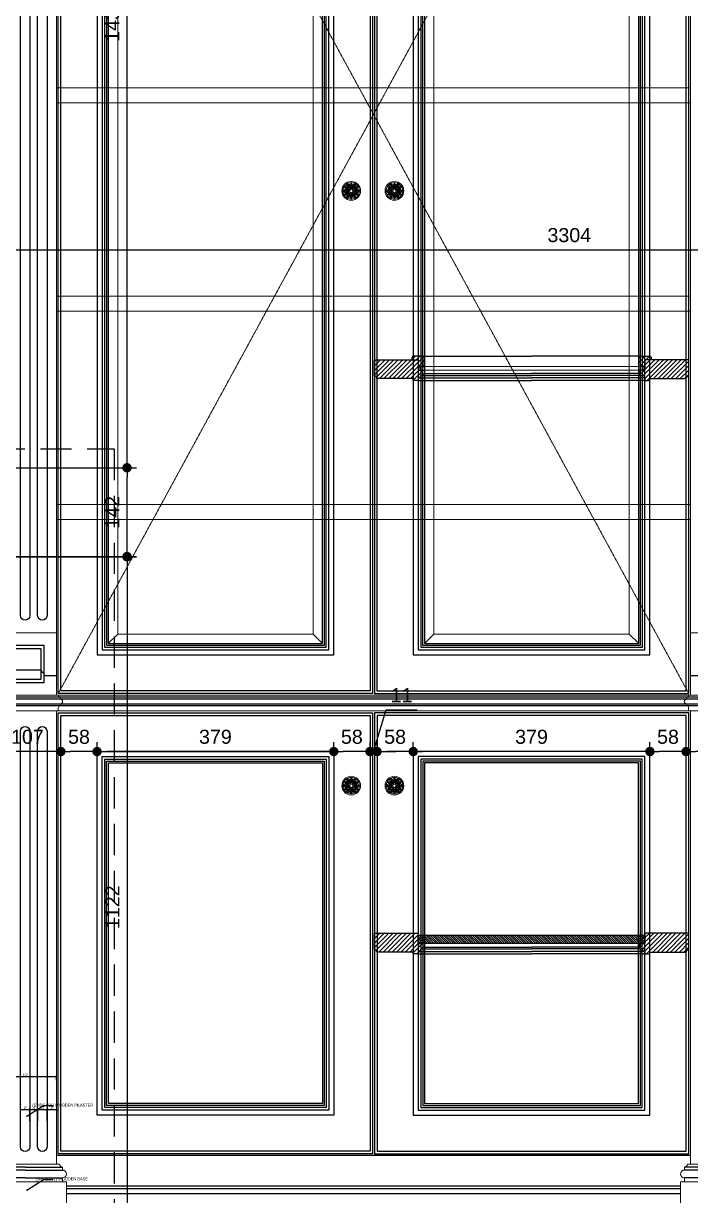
# Model space of a CAD drawing. Header units: inches. Extents: x 274057 to 444617, y 490067 to 635630.
# Drawn here: x 333926 to 334993, y 492194 to 494070 of the extents above; entities that cross this region are included whole.
import ezdxf

# ---------------------------------------------------------------- set-up
doc = ezdxf.new("R2010")
doc.units = ezdxf.units.IN
doc.header["$MEASUREMENT"] = 0
doc.linetypes.add('HIDDEN', pattern=[0.375, 0.25, -0.125])
for name, color, linetype, lineweight in [('Bronze', 40, 'Continuous', 0), ('Glass', 4, 'Continuous', 0), ('WOOD-HID', 8, 'HIDDEN', 18)]:
    doc.layers.add(name, color=color, linetype=linetype, lineweight=lineweight)
for name, color, linetype in [('CQ Grg Gypsum', 41, 'Continuous'), ('CQ PANEL DIMENSION', 1, 'Continuous'), ('CQ SPOT DETAIL DIMENSION', 9, 'Continuous'), ('CQ spot detail elevation', 1, 'Continuous'), ('CQ SPOT DETAILS', 40, 'Continuous'), ('CQ text label', 3, 'Continuous'), ('FURNITURE', 252, 'Continuous'), ('Layer7', 8, 'Continuous'), ('WOOD', 23, 'Continuous'), ('WOOD 01', 34, 'Continuous'), ('WOOD 02', 32, 'Continuous'), ('Wood SECT', 1, 'Continuous')]:
    doc.layers.add(name, color=color, linetype=linetype)
doc.styles.add('DIM 50', font='romans.shx', dxfattribs={"width": 0.75, "height": 100})
doc.styles.get("Standard").update_dxf_attribs({"font": 'arial.ttf'})
doc.dimstyles.new('chester 15', dxfattribs={"dimscale": 0.15, "dimtxt": 150, "dimasz": 100, "dimexe": 100, "dimexo": 0, "dimgap": 80, "dimtad": 1, "dimdec": 0, "dimzin": 0, "dimdsep": 46, "dimtxsty": 'Standard', "dimblk": 'DOT', "dimcen": 100, "dimclrd": 1, "dimclre": 1, "dimclrt": 3, "dimadec": 0, "dimazin": 0, "dimtfac": 1, "dimtdec": 0, "dimtofl": 0, "dimtmove": 0, "dimatfit": 3, "dimfxl": 1, "dimtolj": 1, "dimtzin": 0, "dimlwd": -1, "dimarcsym": 0})
doc.dimstyles.new('CQ 2', dxfattribs={"dimscale": 0.02, "dimtxt": 150, "dimasz": 50, "dimexe": 100, "dimexo": 0, "dimgap": 80, "dimtad": 1, "dimdec": 0, "dimzin": 0, "dimdsep": 46, "dimtxsty": 'Standard', "dimblk": 'DOT', "dimcen": 100, "dimclrd": 1, "dimclre": 1, "dimclrt": 3, "dimadec": 0, "dimazin": 0, "dimtfac": 1, "dimtdec": 0, "dimtofl": 0, "dimtmove": 0, "dimatfit": 3, "dimfxl": 1, "dimtolj": 1, "dimtzin": 0, "dimlwd": -1, "dimarcsym": 0})
doc.dimstyles.get("Standard").update_dxf_attribs({"dimtxt": 0.18, "dimasz": 0.18, "dimexe": 0.18, "dimexo": 0.0625, "dimgap": 0.09, "dimtad": 0, "dimtih": 1, "dimtoh": 1, "dimdec": 4, "dimzin": 0, "dimdsep": 46, "dimtxsty": 'Standard', "dimcen": 0.09, "dimadec": 0, "dimazin": 0, "dimtfac": 1, "dimtdec": 4, "dimtofl": 0, "dimtmove": 0, "dimatfit": 3, "dimfxl": 1, "dimtolj": 1, "dimtzin": 0, "dimarcsym": 0})
pattern_1 = [(45, (20118.3853, -75431.223), (-3.535533906, 3.535533906), [])]
pattern_2 = [(45, (20118.3853, -75328.2434), (-3.535533906, 3.535533906), [])]
pattern_3 = [(45, (20104.3854, -75328.2434), (-3.535533906, 3.535533906), [])]

# ---------------------------------------------------------------- blocks, each defined once
blk = doc.blocks.new('_Dot')
at = {"color": 0, "linetype": 'ByBlock', "lineweight": -2}
blk.add_line((-0.5, 0), (-1, 0), dxfattribs=at)
at = {"color": 0, "linetype": 'ByBlock', "const_width": 0.5}
blk.add_lwpolyline([(-0.25, 0, 1), (0.25, 0, 1)], format="xyb", close=True, dxfattribs=at)
blk = doc.blocks.new('*D1181')
at = {"layer": 'CQ SPOT DETAIL DIMENSION', "color": 1, "lineweight": -2, "transparency": 16777216}
for p, q in [((333921.3, 492313.3), (333921.3, 492333.9)), ((333936.3, 492313.3), (333936.3, 492333.9))]:
    blk.add_line(p, q, dxfattribs=at)
at = {"layer": 'CQ SPOT DETAIL DIMENSION', "color": 1, "transparency": 16777216}
blk.add_line((333922.3, 492331.9), (333935.3, 492331.9), dxfattribs=at)
at = {"layer": 'Defpoints', "color": 0, "transparency": 16777216}
for p in [(333936.3, 492331.9), (333921.3, 492313.3, 0), (333936.3, 492313.3, 0)]:
    blk.add_point(p, dxfattribs=at)
at = {"layer": 'CQ SPOT DETAIL DIMENSION', "color": 1, "transparency": 16777216, "rotation": 180}
blk.add_blockref('_Dot', (333921.3, 492331.9), dxfattribs=at)
at = {"layer": 'CQ SPOT DETAIL DIMENSION', "color": 1, "transparency": 16777216}
blk.add_blockref('_Dot', (333936.3, 492331.9), dxfattribs=at)
at = {"layer": 'CQ SPOT DETAIL DIMENSION', "color": 3, "transparency": 16777216, "insert": (333928.8, 492335.1), "char_height": 3, "attachment_point": 5}
blk.add_mtext('\\A1;15', dxfattribs=at)
blk = doc.blocks.new('*D1183')
at = {"layer": 'CQ SPOT DETAIL DIMENSION', "color": 1, "lineweight": -2, "transparency": 16777216}
for p, q in [((333948.8, 492313.3), (333948.8, 492333.9)), ((333963.8, 492313.3), (333963.8, 492333.9))]:
    blk.add_line(p, q, dxfattribs=at)
at = {"layer": 'CQ SPOT DETAIL DIMENSION', "color": 1, "transparency": 16777216}
blk.add_line((333949.8, 492331.9), (333962.8, 492331.9), dxfattribs=at)
at = {"layer": 'Defpoints', "color": 0, "transparency": 16777216}
for p in [(333963.8, 492331.9), (333948.8, 492313.3, 0), (333963.8, 492313.3, 0)]:
    blk.add_point(p, dxfattribs=at)
at = {"layer": 'CQ SPOT DETAIL DIMENSION', "color": 1, "transparency": 16777216, "rotation": 180}
blk.add_blockref('_Dot', (333948.8, 492331.9), dxfattribs=at)
at = {"layer": 'CQ SPOT DETAIL DIMENSION', "color": 1, "transparency": 16777216}
blk.add_blockref('_Dot', (333963.8, 492331.9), dxfattribs=at)
at = {"layer": 'CQ SPOT DETAIL DIMENSION', "color": 3, "transparency": 16777216, "insert": (333956.3, 492335.1), "char_height": 3, "attachment_point": 5}
blk.add_mtext('\\A1;15', dxfattribs=at)
blk = doc.blocks.new('*D1184')
at = {"layer": 'CQ SPOT DETAIL DIMENSION', "color": 1, "lineweight": -2, "transparency": 16777216}
for p, q in [((333963.8, 492313.3), (333963.8, 492333.9)), ((333978.8, 492331.9), (333978.8, 492329.9))]:
    blk.add_line(p, q, dxfattribs=at)
at = {"layer": 'CQ SPOT DETAIL DIMENSION', "color": 1, "transparency": 16777216}
blk.add_line((333964.8, 492331.9), (333977.8, 492331.9), dxfattribs=at)
at = {"layer": 'Defpoints', "color": 0, "transparency": 16777216}
for p in [(333978.8, 492331.9, 0), (333978.8, 492331.9), (333963.8, 492313.3, 0)]:
    blk.add_point(p, dxfattribs=at)
at = {"layer": 'CQ SPOT DETAIL DIMENSION', "color": 1, "transparency": 16777216, "rotation": 180}
blk.add_blockref('_Dot', (333963.8, 492331.9), dxfattribs=at)
at = {"layer": 'CQ SPOT DETAIL DIMENSION', "color": 1, "transparency": 16777216}
blk.add_blockref('_Dot', (333978.8, 492331.9), dxfattribs=at)
at = {"layer": 'CQ SPOT DETAIL DIMENSION', "color": 3, "transparency": 16777216, "insert": (333971.3, 492335.1), "char_height": 3, "attachment_point": 5}
blk.add_mtext('\\A1;15', dxfattribs=at)
blk = doc.blocks.new('*D1173')
at = {"layer": 'CQ SPOT DETAIL DIMENSION', "color": 1, "lineweight": -2, "transparency": 16777216}
for p, q in [((333878.8, 492378.9), (333878.8, 492386.7)), ((333978.8, 492378.9), (333978.8, 492386.7))]:
    blk.add_line(p, q, dxfattribs=at)
at = {"layer": 'CQ SPOT DETAIL DIMENSION', "color": 1, "transparency": 16777216}
blk.add_line((333879.8, 492384.7), (333977.8, 492384.7), dxfattribs=at)
at = {"layer": 'Defpoints', "color": 0, "transparency": 16777216}
for p in [(333878.8, 492378.9, 0), (333978.8, 492384.7), (333978.8, 492378.9, 0)]:
    blk.add_point(p, dxfattribs=at)
at = {"layer": 'CQ SPOT DETAIL DIMENSION', "color": 1, "transparency": 16777216, "rotation": 180}
blk.add_blockref('_Dot', (333878.8, 492384.7), dxfattribs=at)
at = {"layer": 'CQ SPOT DETAIL DIMENSION', "color": 1, "transparency": 16777216}
blk.add_blockref('_Dot', (333978.8, 492384.7), dxfattribs=at)
at = {"layer": 'CQ SPOT DETAIL DIMENSION', "color": 3, "transparency": 16777216, "insert": (333928.8, 492387.8), "char_height": 3, "attachment_point": 5}
blk.add_mtext('\\A1;100', dxfattribs=at)
blk = doc.blocks.new('pilaster wardrobe')
at = {"layer": 'WOOD', "lineweight": 0}
blk.add_line((3399.1, -8726.1, 0), (3333.1, -8726.1, 0), dxfattribs=at)
blk.add_line((3399.1, -8726.1, 0), (3333.1, -8726.1, 0), dxfattribs=at)
at = {"layer": 'WOOD 01', "lineweight": 0, "ltscale": 500}
blk.add_line((3399.1, -8726.1, 0), (3465.1, -8726.1, 0), dxfattribs=at)
at = {"layer": 'WOOD 01', "lineweight": 0, "ltscale": 500, "elevation": 0}
blk.add_lwpolyline([(3349.1, -7847.5), (3349.1, -6067.5), (3449.1, -6067.5), (3449.1, -7847.5), (3349.1, -7847.5)], dxfattribs=at)
for points in [[(3349.1, -7947.5), (3449.1, -7947.5), (3449.1, -7847.5), (3349.1, -7847.5)], [(3349.1, -7972.5), (3449.1, -7972.5), (3449.1, -8697.5), (3349.1, -8697.5)], [(3333.1, -8726.1), (3465.1, -8726.1), (3465.1, -8847.5), (3333.1, -8847.5)]]:
    blk.add_lwpolyline(points, close=True, dxfattribs=at)
for points in [[(3349.1, -7947.5), (3346.1, -7947.5, -0.414214), (3343.1, -7950.5), (3343.1, -7953.5, 1), (3343.1, -7961.5), (3343.1, -7964.5, -0.414214), (3346.1, -7967.5), (3346.1, -7972.5), (3399.1, -7972.5)], [(3449.1, -7947.5), (3452.1, -7947.5, 0.414214), (3455.1, -7950.5), (3455.1, -7953.5, -1), (3455.1, -7961.5), (3455.1, -7964.5, 0.414214), (3452.1, -7967.5), (3452.1, -7972.5), (3399.1, -7972.5)], [(3349.1, -8697.5), (3344.1, -8697.5, -0.414214), (3339.4, -8702.2), (3339.4, -8707, 1), (3339.4, -8719.6), (3339.3, -8726.1)], [(3449.1, -8697.5), (3454.1, -8697.5, 0.414214), (3458.8, -8702.2), (3458.8, -8707, -1), (3458.8, -8719.6), (3458.9, -8726.1)]]:
    blk.add_lwpolyline(points, format="xyb", dxfattribs=at)
at = {"layer": 'WOOD 02', "color": 8, "ltscale": 100}
for p, q in [((3343.1, -7950.5, 0), (3455.1, -7950.5, 0)), ((3343.1, -7953.5, 0), (3455.1, -7953.5, 0)), ((3343.1, -7961.5, 0), (3455.1, -7961.5, 0)), ((3343.1, -7964.5, 0), (3455.1, -7964.5, 0)), ((3399.1, -8702.2, 0), (3339.4, -8702.2, 0)), ((3399.1, -8707, 0), (3339.4, -8707, 0)), ((3399.1, -8719.6, 0), (3339.4, -8719.6, 0)), ((3399.1, -8702.2, 0), (3458.8, -8702.2, 0)), ((3399.1, -8707, 0), (3458.8, -8707, 0)), ((3399.1, -8719.6, 0), (3458.8, -8719.6, 0))]:
    blk.add_line(p, q, dxfattribs=at)
at = {"layer": 'WOOD 02', "color": 8, "ltscale": 100, "elevation": 0}
for points in [[(3364.1, -6105), (3364.1, -7820, 1), (3379.1, -7820), (3379.1, -6105, 1)], [(3391.6, -6105), (3391.6, -7820, 1), (3406.6, -7820), (3406.6, -6105, 1)], [(3364.1, -8005), (3364.1, -8670, 1), (3379.1, -8670), (3379.1, -8005, 1)], [(3391.6, -8005), (3391.6, -8670, 1), (3406.6, -8670), (3406.6, -8005, 1)]]:
    blk.add_lwpolyline(points, format="xyb", close=True, dxfattribs=at)
for points in [[(3369.1, -7927.5), (3429.1, -7927.5), (3429.1, -7867.5), (3369.1, -7867.5)], [(3374.1, -7922.5), (3424.1, -7922.5), (3424.1, -7872.5), (3374.1, -7872.5)]]:
    blk.add_lwpolyline(points, close=True, dxfattribs=at)
at = {"layer": 'Wood SECT', "elevation": 0}
blk.add_lwpolyline([(3449.1, -7915.6), (3429.1, -7915.6), (3429.1, -7911.6, -0.414214), (3424.1, -7906.6), (3399.1, -7906.6), (3374.1, -7906.6, -0.414214), (3369.1, -7911.6), (3369.1, -7915.6), (3349.1, -7915.6)], format="xyb", dxfattribs=at)
blk = doc.blocks.new('EMPIREFLOW')
at = {"layer": 'Bronze', "lineweight": 0, "ltscale": 750}
for p, q in [((163745, -58403), (163656, -58249)), ((163789, -58404), (163806, -58248)), ((163823, -58404), (163806, -58248)), ((163867, -58403), (163956, -58249)), ((163684, -58508), (163506, -58508)), ((163713, -58475), (163581, -58378)), ((163730, -58444), (163581, -58378)), ((163707, -58546), (163581, -58638)), ((163724, -58575), (163581, -58638)), ((163745, -58614), (163656, -58768)), ((163788, -58606), (163806, -58768)), ((163824, -58606), (163806, -58768)), ((163867, -58614), (163956, -58768)), ((163881, -58444), (164031, -58378)), ((163888, -58575), (164031, -58638)), ((163899, -58475), (164031, -58378)), ((163905, -58546), (164031, -58638)), ((163928, -58508), (164106, -58508))]:
    blk.add_line(p, q, dxfattribs=at)
for radius in [340, 300, 60]:
    blk.add_circle((163806, -58508), radius, dxfattribs=at)
for centre, radius, start, end in [((163807, -58318), 166, 155.4346, 193.944), ((163640, -58414), 166, 46.056, 84.5654), ((163573, -58129), 246, 317.7923, 341.2168), ((163703, -58231), 105, 315.2234, 350.3888), ((164038, -58129), 246, 198.7832, 222.2077), ((163909, -58231), 105, 189.6112, 224.7766), ((163971, -58414), 166, 95.4346, 133.944), ((163805, -58318), 166, 346.056, 24.5654), ((163641, -58605), 166, 106.056, 144.5654), ((163641, -58412), 166, 215.4346, 253.944), ((163594, -58118), 246, 258.7832, 282.2077), ((163361, -58520), 246, 17.7923, 41.2168), ((163361, -58497), 246, 318.7832, 342.2077), ((163594, -58899), 246, 77.7923, 101.2168), ((163514, -58459), 105, 15.2234, 50.3888), ((163617, -58280), 105, 249.6112, 284.7766), ((163514, -58558), 105, 309.6112, 344.7766), ((163617, -58736), 105, 75.2234, 110.3888), ((163700, -58392), 118, 206.8923, 262.0108), ((163700, -58625), 118, 97.9892, 153.1077), ((163710, -58394), 102, 201.6299, 255.9777), ((163710, -58623), 102, 104.0136, 158.3701), ((163807, -58699), 166, 166.056, 204.5654), ((163659, -58483), 102, 44.0223, 98.3701), ((163659, -58534), 102, 261.6299, 315.9777), ((163652, -58475), 118, 37.9892, 93.1077), ((163652, -58542), 118, 266.8923, 322.0108), ((163676, -58508), 48.7, 308.3219, 42.0117), ((163742, -58621), 48.7, 17.9883, 111.6781), ((163741, -58397), 48.7, 257.9883, 351.6781), ((163854, -58358), 118, 146.8923, 202.0108), ((163854, -58658), 118, 157.9892, 213.1077), ((163857, -58368), 102, 141.6299, 195.9864), ((163857, -58649), 102, 164.0136, 218.3701), ((163871, -58397), 48.7, 188.3219, 282.0117), ((163870, -58621), 48.7, 68.3219, 162.0117), ((163754, -58368), 102, 344.0136, 38.3701), ((163754, -58649), 102, 321.6299, 15.9864), ((163758, -58358), 118, 337.9892, 33.1077), ((163758, -58658), 118, 326.8923, 22.0108), ((163960, -58475), 118, 86.8923, 142.0108), ((163960, -58542), 118, 217.9892, 273.1077), ((163953, -58483), 102, 81.6299, 135.9777), ((163953, -58534), 102, 224.0223, 278.3701), ((163935, -58508), 48.7, 137.9883, 231.6781), ((163902, -58394), 102, 284.0223, 338.3701), ((163902, -58623), 102, 21.6299, 75.9864), ((163912, -58392), 118, 277.9892, 333.1077), ((163912, -58625), 118, 26.8923, 82.0108), ((163805, -58699), 166, 335.4346, 13.944), ((164018, -58118), 246, 257.7923, 281.2168), ((164018, -58899), 246, 78.7832, 102.2077), ((163995, -58280), 105, 255.2234, 290.3888), ((163995, -58736), 105, 69.6112, 104.7766), ((164098, -58459), 105, 129.6112, 164.7766), ((164098, -58558), 105, 195.2234, 230.3888), ((164250, -58520), 246, 138.7832, 162.2077), ((163971, -58605), 166, 35.4346, 73.944), ((163971, -58412), 166, 286.056, 324.5654), ((164250, -58497), 246, 197.7923, 221.2168), ((163640, -58603), 166, 275.4346, 313.944), ((163573, -58887), 246, 18.7832, 42.2077), ((163703, -58786), 105, 9.6112, 44.7766), ((163909, -58786), 105, 135.2234, 170.3888), ((164038, -58887), 246, 137.7923, 161.2168), ((163971, -58603), 166, 226.056, 264.5654)]:
    blk.add_arc(centre, radius, start, end, dxfattribs=at)
at = {"layer": 'Bronze', "lineweight": 0, "ltscale": 750, "extrusion": (0, 0, -1)}
for centre, major_axis, ratio, start_param, end_param in [((163684, -58508), (146, 0), 0.152208, 1.934961, 4.348282), ((163745, -58614), (73, 126), 0.152208, 1.934961, 4.348282), ((163684, -58508), (-31.9, 0), 0.480975, 7.904841, 10.945558), ((163745, -58614), (-15.9, -27.7), 0.480975, 7.904841, 10.945558), ((163867, -58403), (15.9, 27.7), 0.480975, 7.904841, 10.945558), ((163867, -58403), (-73, -126), 0.152208, 1.934961, 4.348282)]:
    blk.add_ellipse(centre, major_axis=major_axis, ratio=ratio, start_param=start_param, end_param=end_param, dxfattribs=at)
at = {"layer": 'Bronze', "lineweight": 0, "ltscale": 750}
for centre, major_axis, ratio, start_param, end_param in [((163745, -58403), (73, -126), 0.152208, 1.934961, 4.348282), ((163745, -58403), (-15.9, 27.7), 0.480975, 7.904841, 10.945558), ((163867, -58614), (15.9, -27.7), 0.480975, 7.904841, 10.945558), ((163867, -58614), (-73, 126), 0.152208, 1.934961, 4.348282), ((163928, -58508), (31.9, 0), 0.480975, 7.904841, 10.945558), ((163928, -58508), (-146, 0), 0.152208, 1.934961, 4.348282)]:
    blk.add_ellipse(centre, major_axis=major_axis, ratio=ratio, start_param=start_param, end_param=end_param, dxfattribs=at)
blk = doc.blocks.new('FF-15 Cabinet elev B rev')
at = {"color": 8}
for p, q in [((6860.8, 1315.2), (5857.9, 1315.2)), ((6860.6, 1312.2), (5858.2, 1312.2)), ((6860.6, 1304.2), (5858.2, 1304.2)), ((6860.6, 1301.2), (5858.2, 1301.2))]:
    blk.add_line(p, q, dxfattribs=at)
at = {"layer": 'Glass'}
for p, q in [((5950.2, 1416.2, 0), (5935.2, 1401.2, 0)), ((6262.9, 1416.2, 0), (6277.9, 1401.2, 0)), ((6455.9, 1416.2, 0), (6440.9, 1401.2, 0)), ((6768.6, 1416.2, 0), (6783.6, 1401.2, 0))]:
    blk.add_line(p, q, dxfattribs=at)
at = {"layer": 'Glass', "elevation": 0}
for points in [[(5950.2, 3078.8), (6262.9, 3078.8), (6262.9, 1416.2), (5950.2, 1416.2)], [(6455.9, 3078.8), (6768.6, 3078.8), (6768.6, 1416.2), (6455.9, 1416.2)]]:
    blk.add_lwpolyline(points, close=True, dxfattribs=at)
at = {"layer": 'WOOD 01', "lineweight": 0}
for p, q in [((6863.6, 1318.2, 0), (5855.2, 1318.2, 0)), ((6863.6, 1293.2), (5855.2, 1293.2))]:
    blk.add_line(p, q, dxfattribs=at)
at = {"layer": 'WOOD 01'}
blk.add_line((6866.6, 581.7, 0), (5852.2, 581.7, 0), dxfattribs=at)
at = {"layer": 'WOOD 01', "ltscale": 1000}
for p, q in [((5868.2, 533.2), (6850.6, 533.2, 0)), ((5868.2, 529.2), (6850.6, 529.2, 0)), ((5868.2, 521.1, 0), (6850.6, 521.1, 0))]:
    blk.add_line(p, q, dxfattribs=at)
at = {"layer": 'WOOD 01', "elevation": 0}
for points in [[(5855.2, 3173.8), (6357.9, 3173.8), (6357.9, 1321.2), (5855.2, 1321.2)], [(5859.2, 3169.8), (6353.9, 3169.8), (6353.9, 1325.2), (5859.2, 1325.2)], [(6863.6, 3173.8), (6360.9, 3173.8), (6360.9, 1321.2), (6863.6, 1321.2)], [(6859.6, 3169.8), (6364.9, 3169.8), (6364.9, 1325.2), (6859.6, 1325.2)], [(6295.9, 3111.8), (5917.2, 3111.8), (5917.2, 1383.2), (6295.9, 1383.2)], [(6287.9, 3103.8), (5925.2, 3103.8), (5925.2, 1391.2), (6287.9, 1391.2)], [(6283.9, 3099.8), (5929.2, 3099.8), (5929.2, 1395.2), (6283.9, 1395.2)], [(6280.9, 3096.8), (5932.2, 3096.8), (5932.2, 1398.2), (6280.9, 1398.2)], [(6801.6, 3111.8), (6422.9, 3111.8), (6422.9, 1383.2), (6801.6, 1383.2)], [(6793.6, 3103.8), (6430.9, 3103.8), (6430.9, 1391.2), (6793.6, 1391.2)], [(6789.6, 3099.8), (6434.9, 3099.8), (6434.9, 1395.2), (6789.6, 1395.2)], [(6786.6, 3096.8), (6437.9, 3096.8), (6437.9, 1398.2), (6786.6, 1398.2)], [(6277.9, 3093.8), (5935.2, 3093.8), (5935.2, 1401.2), (6277.9, 1401.2)], [(6783.6, 3093.8), (6440.9, 3093.8), (6440.9, 1401.2), (6783.6, 1401.2)], [(5855.2, 1290.2), (6357.9, 1290.2), (6357.9, 584.7), (5855.2, 584.7)], [(5859.3, 1286.1), (6353.8, 1286.1), (6353.8, 588.8), (5859.3, 588.8)], [(6863.6, 1290.2), (6360.9, 1290.2), (6360.9, 584.7), (6863.6, 584.7)], [(6859.4, 1286.1), (6365, 1286.1), (6365, 588.8), (6859.4, 588.8)], [(5917.2, 1228.2), (6295.9, 1228.2), (6295.9, 646.7), (5917.2, 646.7)], [(5925.2, 1220.2), (6287.9, 1220.2), (6287.9, 654.7), (5925.2, 654.7)], [(6801.6, 1228.2), (6422.9, 1228.2), (6422.9, 646.7), (6801.6, 646.7)], [(6793.6, 1220.2), (6430.9, 1220.2), (6430.9, 654.7), (6793.6, 654.7)], [(5929.4, 1216), (6283.7, 1216), (6283.7, 658.9), (5929.4, 658.9)], [(5932.4, 1213), (6280.7, 1213), (6280.7, 661.9), (5932.4, 661.9)], [(5935.4, 1210), (6277.7, 1210), (6277.7, 664.9), (5935.4, 664.9)], [(6789.4, 1216), (6435.1, 1216), (6435.1, 658.9), (6789.4, 658.9)], [(6786.4, 1213), (6438.1, 1213), (6438.1, 661.9), (6786.4, 661.9)], [(6783.4, 1210), (6441.1, 1210), (6441.1, 664.9), (6783.4, 664.9)]]:
    blk.add_lwpolyline(points, close=True, dxfattribs=at)
at = {"layer": 'WOOD-HID', "lineweight": 0}
for p, q in [((6863.6, 3173.8, 0), (5855.2, 1321.2, 0)), ((5855.2, 3173.8, 0), (6863.6, 1321.2, 0))]:
    blk.add_line(p, q, dxfattribs=at)
for points, elevation in [([(6866.6, 2290.2), (5852.2, 2290.2), (5852.2, 2266.2), (6866.6, 2266.2)], 0.1), ([(6866.6, 1956.9), (5852.2, 1956.9), (5852.2, 1932.9), (6866.6, 1932.9)], 0.1), ([(6866.6, 1623.5), (5852.2, 1623.5), (5852.2, 1599.5), (6866.6, 1599.5)], 0)]:
    blk.add_lwpolyline(points, close=True, dxfattribs=dict(at, elevation=elevation))
at = {"layer": 'FURNITURE', "lineweight": 0, "xscale": -0.0441, "yscale": 0.0441, "zscale": 0.0441}
for p in [(13547.6, 4705.4, 0), (13616.7, 4705.4, 0), (13547.6, 3753.8, 0), (13616.7, 3753.8, 0)]:
    blk.add_blockref('EMPIREFLOW', p, dxfattribs=at)
at = {"layer": 'WOOD', "color": 0, "xscale": -0.9999857733061659, "yscale": 0.9999857733061659, "zscale": 0.9999857733061659}
for p in [(9201.2, 9265.6, 0), (10315.6, 9265.6, 0)]:
    blk.add_blockref('pilaster wardrobe', p, dxfattribs=at)
blk = doc.blocks.new('cabinet 80 framed wood door')
at = {"layer": 'Layer7'}
h = blk.add_hatch(dxfattribs=at)
h.set_pattern_fill('ANSI31', color=256, scale=40)
h.set_pattern_definition(pattern_1)
h.paths.add_polyline_path([(352338.8, 505764.2), (352338.8, 505761.2), (352346.8, 505761.2), (352346.8, 505765.2, 0.414214), (352350.8, 505769.2), (352353.8, 505769.2, -0.414214), (352356.8, 505772.2), (352356.8, 505777.8), (352346.8, 505777.8), (352346.8, 505783.8), (352346.8, 505794.2), (352336.8, 505794.2), (352276.8, 505794.2), (352276.8, 505768.2, -0.397359), (352280.8, 505764.2)])
h = blk.add_hatch(dxfattribs=at)
h.set_pattern_fill('ANSI31', color=256, scale=40)
h.set_pattern_definition(pattern_1)
h.paths.add_polyline_path([(352775.5, 505764.2, -0.397359), (352779.5, 505768.2), (352779.5, 505794.2), (352709.5, 505794.2), (352709.5, 505783.8), (352709.5, 505777.8), (352699.5, 505777.8), (352699.5, 505772.2, -0.414214), (352702.5, 505769.2), (352705.5, 505769.2, 0.414214), (352709.5, 505765.2), (352709.5, 505761.2), (352717.5, 505761.2), (352717.5, 505764.2)])
h = blk.add_hatch(dxfattribs=at)
h.set_pattern_fill('ANSI31', color=256, scale=20, angle=90)
h.paths.add_polyline_path([(352709.5, 505777.8), (352709.5, 505791.2), (352346.8, 505791.2), (352346.8, 505777.8)])
at = {"color": 8, "elevation": 0.1}
for points in [[(352346.8, 505765.2), (352528.1, 505765.2)], [(352346.8, 505761.2), (352528.1, 505761.2)], [(352353.8, 505769.2), (352528.1, 505769.2)], [(352356.8, 505772.2), (352528.1, 505772.2)], [(352699.5, 505772.2), (352528.1, 505772.2)], [(352702.5, 505769.2), (352528.1, 505769.2)], [(352709.5, 505765.2), (352528.1, 505765.2)], [(352709.5, 505761.2), (352528.1, 505761.2)]]:
    blk.add_lwpolyline(points, dxfattribs=at)
at = {"layer": 'Wood SECT', "elevation": 0.1}
for points in [[(352356.8, 505777.8), (352356.8, 505772.2, 0.414214), (352353.8, 505769.2), (352350.8, 505769.2, -0.414214), (352346.8, 505765.2), (352346.8, 505761.2), (352338.8, 505761.2), (352338.8, 505764.2), (352280.8, 505764.2, 0.397359), (352276.8, 505768.2), (352276.8, 505794.2), (352346.8, 505794.2), (352346.8, 505783.8), (352346.8, 505783.8), (352346.8, 505777.8)], [(352699.5, 505777.8), (352699.5, 505772.2, -0.414214), (352702.5, 505769.2), (352705.5, 505769.2, 0.414214), (352709.5, 505765.2), (352709.5, 505761.2), (352717.5, 505761.2), (352717.5, 505764.2), (352775.5, 505764.2, -0.397359), (352779.5, 505768.2), (352779.5, 505794.2), (352709.5, 505794.2), (352709.5, 505783.8), (352709.5, 505783.8), (352709.5, 505777.8)]]:
    blk.add_lwpolyline(points, format="xyb", close=True, dxfattribs=at)
blk.add_lwpolyline([(352346.8, 505791.2), (352709.5, 505791.2), (352709.5, 505777.8), (352346.8, 505777.8)], close=True, dxfattribs=at)
blk = doc.blocks.new('cabinet 80 framed glass door')
at = {"layer": 'Layer7'}
h = blk.add_hatch(dxfattribs=at)
h.set_pattern_fill('ANSI31', color=256, scale=40)
h.set_pattern_definition(pattern_2)
h.paths.add_polyline_path([(352338.8, 505867.2), (352338.8, 505864.2), (352346.8, 505864.2), (352346.8, 505868.2, 0.414214), (352350.8, 505872.2), (352353.8, 505872.2, -0.414214), (352356.8, 505875.2), (352356.8, 505880.7), (352346.8, 505880.7), (352346.8, 505886.7), (352346.8, 505897.2), (352336.8, 505897.2), (352276.8, 505897.2), (352276.8, 505871.2, -0.397359), (352280.8, 505867.2)])
h = blk.add_hatch(dxfattribs=at)
h.set_pattern_fill('ANSI31', color=256, scale=40)
h.set_pattern_definition(pattern_3)
h.paths.add_polyline_path([(352346.8, 505903.2), (352339.8, 505903.2, 0.414214), (352336.8, 505900.2), (352336.8, 505897.2), (352346.8, 505897.2), (352346.8, 505886.7), (352356.8, 505886.7), (352356.8, 505897.2), (352356.8, 505900.2, 0.414214), (352353.8, 505903.2)])
h = blk.add_hatch(dxfattribs=at)
h.set_pattern_fill('ANSI31', color=256, scale=40)
h.set_pattern_definition(pattern_3)
h.paths.add_polyline_path([(352702.5, 505903.2, 0.414214), (352699.5, 505900.2), (352699.5, 505897.2), (352699.5, 505886.7), (352709.5, 505886.7), (352709.5, 505897.2), (352719.5, 505897.2), (352719.5, 505900.2, 0.414214), (352716.5, 505903.2), (352709.5, 505903.2)])
h = blk.add_hatch(dxfattribs=at)
h.set_pattern_fill('ANSI31', color=256, scale=40)
h.set_pattern_definition(pattern_2)
h.paths.add_polyline_path([(352775.5, 505867.2, -0.397359), (352779.5, 505871.2), (352779.5, 505897.2), (352709.5, 505897.2), (352709.5, 505886.7), (352709.5, 505880.7), (352699.5, 505880.7), (352699.5, 505875.2, -0.414214), (352702.5, 505872.2), (352705.5, 505872.2, 0.414214), (352709.5, 505868.2), (352709.5, 505864.2), (352717.5, 505864.2), (352717.5, 505867.2)])
at = {"color": 8, "elevation": 0.1}
for points in [[(352356.8, 505903), (352528.1, 505903)], [(352699.5, 505903), (352528.1, 505903)], [(352353.8, 505872.2), (352528.1, 505872.2)], [(352356.8, 505875.2), (352528.1, 505875.2)], [(352699.5, 505875.2), (352528.1, 505875.2)], [(352702.5, 505872.2), (352528.1, 505872.2)], [(352346.8, 505868.2), (352528.1, 505868.2)], [(352346.8, 505864.2), (352528.1, 505864.2)], [(352709.5, 505868.2), (352528.1, 505868.2)], [(352709.5, 505864.2), (352528.1, 505864.2)]]:
    blk.add_lwpolyline(points, dxfattribs=at)
at = {"layer": 'Glass', "color": 4, "elevation": 0.1}
for points in [[(352528.1, 505886.7), (352349.4, 505886.7), (352349.4, 505880.7), (352528.1, 505880.7)], [(352528.1, 505886.7), (352706.8, 505886.7), (352706.8, 505880.7), (352528.1, 505880.7)]]:
    blk.add_lwpolyline(points, dxfattribs=at)
at = {"layer": 'Wood SECT', "elevation": 0.1}
for points in [[(352356.8, 505880.7), (352356.8, 505875.2, 0.414214), (352353.8, 505872.2), (352350.8, 505872.2, -0.414214), (352346.8, 505868.2), (352346.8, 505864.2), (352338.8, 505864.2), (352338.8, 505867.2), (352280.8, 505867.2, 0.397359), (352276.8, 505871.2), (352276.8, 505897.2), (352346.8, 505897.2), (352346.8, 505886.7), (352346.8, 505886.7), (352346.8, 505880.7)], [(352699.5, 505880.7), (352699.5, 505875.2, -0.414214), (352702.5, 505872.2), (352705.5, 505872.2, 0.414214), (352709.5, 505868.2), (352709.5, 505864.2), (352717.5, 505864.2), (352717.5, 505867.2), (352775.5, 505867.2, -0.397359), (352779.5, 505871.2), (352779.5, 505897.2), (352709.5, 505897.2), (352709.5, 505886.7), (352709.5, 505886.7), (352709.5, 505880.7)]]:
    blk.add_lwpolyline(points, format="xyb", close=True, dxfattribs=at)
for points in [[(352346.8, 505886.7), (352356.8, 505886.7), (352356.8, 505897.2), (352356.8, 505900.2, 0.414214), (352353.8, 505903.2), (352346.8, 505903.2), (352339.8, 505903.2, 0.414214), (352336.8, 505900.2), (352336.8, 505897.2), (352346.8, 505897.2), (352346.8, 505886.7), (352356.8, 505886.7)], [(352709.5, 505886.7), (352699.5, 505886.7), (352699.5, 505897.2), (352699.5, 505900.2, -0.414214), (352702.5, 505903.2), (352709.5, 505903.2), (352716.5, 505903.2, -0.414214), (352719.5, 505900.2), (352719.5, 505897.2), (352709.5, 505897.2), (352709.5, 505886.7), (352699.5, 505886.7)]]:
    blk.add_lwpolyline(points, format="xyb", dxfattribs=at)
blk = doc.blocks.new('*D1450')
at = {"layer": 'CQ PANEL DIMENSION', "color": 1, "lineweight": -2, "transparency": 16777216}
for p, q in [((333147.1, 493562.2), (333147.1, 493722.3)), ((336451.3, 493419.7), (336451.3, 493722.3))]:
    blk.add_line(p, q, dxfattribs=at)
at = {"layer": 'CQ PANEL DIMENSION', "color": 1, "transparency": 16777216}
blk.add_line((333162.1, 493707.3), (336436.3, 493707.3), dxfattribs=at)
at = {"layer": 'Defpoints', "color": 0, "transparency": 16777216}
for p in [(336451.3, 493707.3), (333147.1, 493562.2, 0), (336451.3, 493419.7, 0)]:
    blk.add_point(p, dxfattribs=at)
at = {"layer": 'CQ PANEL DIMENSION', "color": 1, "transparency": 16777216, "xscale": 15, "yscale": 15, "zscale": 15, "rotation": 180}
blk.add_blockref('_Dot', (333147.1, 493707.3), dxfattribs=at)
at = {"layer": 'CQ PANEL DIMENSION', "color": 1, "transparency": 16777216, "xscale": 15, "yscale": 15, "zscale": 15}
blk.add_blockref('_Dot', (336451.3, 493707.3), dxfattribs=at)
at = {"layer": 'CQ PANEL DIMENSION', "color": 3, "transparency": 16777216, "insert": (334799.2, 493730.8), "char_height": 22.5, "attachment_point": 5}
blk.add_mtext('\\A1;3304', dxfattribs=at)
blk = doc.blocks.new('*D1452')
at = {"layer": 'CQ PANEL DIMENSION', "color": 1, "lineweight": -2, "transparency": 16777216}
for p, q in [((333857.8, 493216.7), (334106.7, 493216.7)), ((333857.8, 492094.7), (334106.7, 492094.7))]:
    blk.add_line(p, q, dxfattribs=at)
at = {"layer": 'CQ PANEL DIMENSION', "color": 1, "transparency": 16777216}
blk.add_line((334091.7, 493201.7), (334091.7, 492109.7), dxfattribs=at)
at = {"layer": 'Defpoints', "color": 0, "transparency": 16777216}
for p in [(333857.8, 493216.7, 0), (333857.8, 492094.7, 0), (334091.7, 492094.7)]:
    blk.add_point(p, dxfattribs=at)
at = {"layer": 'CQ PANEL DIMENSION', "color": 1, "transparency": 16777216, "xscale": 15, "yscale": 15, "zscale": 15}
for p, rotation in [((334091.7, 493216.7), 90), ((334091.7, 492094.7), 270)]:
    blk.add_blockref('_Dot', p, dxfattribs=dict(at, rotation=rotation))
at = {"layer": 'CQ PANEL DIMENSION', "color": 3, "transparency": 16777216, "insert": (334068.4, 492655.7), "char_height": 22.5, "attachment_point": 5, "rotation": 90}
blk.add_mtext('\\A1;1122', dxfattribs=at)
blk = doc.blocks.new('*D1453')
at = {"layer": 'CQ PANEL DIMENSION', "color": 1, "lineweight": -2, "transparency": 16777216}
for p, q in [((333816.8, 493358.7), (334106.7, 493358.7)), ((333857.8, 493216.3), (334106.7, 493216.3))]:
    blk.add_line(p, q, dxfattribs=at)
at = {"layer": 'CQ PANEL DIMENSION', "color": 1, "transparency": 16777216}
blk.add_line((334091.7, 493231.3), (334091.7, 493343.7), dxfattribs=at)
at = {"layer": 'Defpoints', "color": 0, "transparency": 16777216}
for p in [(333816.8, 493358.7, 0), (334091.7, 493358.7), (333857.8, 493216.3, 0)]:
    blk.add_point(p, dxfattribs=at)
at = {"layer": 'CQ PANEL DIMENSION', "color": 1, "transparency": 16777216, "xscale": 15, "yscale": 15, "zscale": 15}
for p, rotation in [((334091.7, 493358.7), 90), ((334091.7, 493216.3), 270)]:
    blk.add_blockref('_Dot', p, dxfattribs=dict(at, rotation=rotation))
at = {"layer": 'CQ PANEL DIMENSION', "color": 3, "transparency": 16777216, "insert": (334068.4, 493287.5), "char_height": 22.5, "attachment_point": 5, "rotation": 90}
blk.add_mtext('\\A1;142', dxfattribs=at)
blk = doc.blocks.new('*D1454')
at = {"layer": 'CQ PANEL DIMENSION', "color": 1, "lineweight": -2, "transparency": 16777216}
for p, q in [((333816.8, 494791.4), (334106.7, 494791.4)), ((333816.8, 493358.7), (334106.7, 493358.7))]:
    blk.add_line(p, q, dxfattribs=at)
at = {"layer": 'CQ PANEL DIMENSION', "color": 1, "transparency": 16777216}
blk.add_line((334091.7, 493373.7), (334091.7, 494776.4), dxfattribs=at)
at = {"layer": 'Defpoints', "color": 0, "transparency": 16777216}
for p in [(333816.8, 494791.4, 0), (334091.7, 494791.4), (333816.8, 493358.7, 0)]:
    blk.add_point(p, dxfattribs=at)
at = {"layer": 'CQ PANEL DIMENSION', "color": 1, "transparency": 16777216, "xscale": 15, "yscale": 15, "zscale": 15}
for p, rotation in [((334091.7, 494791.4), 90), ((334091.7, 493358.7), 270)]:
    blk.add_blockref('_Dot', p, dxfattribs=dict(at, rotation=rotation))
at = {"layer": 'CQ PANEL DIMENSION', "color": 3, "transparency": 16777216, "insert": (334068.2, 494075.1), "char_height": 22.5, "attachment_point": 5, "rotation": 90}
blk.add_mtext('\\A1;1433', dxfattribs=at)
blk = doc.blocks.new('*D1244')
at = {"layer": 'CQ PANEL DIMENSION', "color": 1, "lineweight": -2, "transparency": 16777216}
for p, q in [((334986.1, 492904.7), (334986.1, 492919.7)), ((335100.3, 492904.7), (335100.3, 492919.7))]:
    blk.add_line(p, q, dxfattribs=at)
at = {"layer": 'CQ PANEL DIMENSION', "color": 1, "transparency": 16777216}
blk.add_line((335085.3, 492904.7), (335001.1, 492904.7), dxfattribs=at)
at = {"layer": 'Defpoints', "color": 0, "transparency": 16777216}
for p in [(334986.1, 492904.7, 0), (334986.1, 492904.7), (335100.3, 492904.7, 0)]:
    blk.add_point(p, dxfattribs=at)
at = {"layer": 'CQ PANEL DIMENSION', "color": 1, "transparency": 16777216, "xscale": 15, "yscale": 15, "zscale": 15, "rotation": 180}
blk.add_blockref('_Dot', (334986.1, 492904.7), dxfattribs=at)
at = {"layer": 'CQ PANEL DIMENSION', "color": 1, "transparency": 16777216, "xscale": 15, "yscale": 15, "zscale": 15}
blk.add_blockref('_Dot', (335100.3, 492904.7), dxfattribs=at)
at = {"layer": 'CQ PANEL DIMENSION', "color": 3, "transparency": 16777216, "insert": (335043.2, 492928), "char_height": 22.5, "attachment_point": 5}
blk.add_mtext('\\A1;114', dxfattribs=at)
blk = doc.blocks.new('*D1245')
at = {"layer": 'CQ PANEL DIMENSION', "color": 1, "lineweight": -2, "transparency": 16777216}
for p, q in [((334928.2, 492904.7), (334928.2, 492919.7)), ((334986.1, 492904.7), (334986.1, 492919.7))]:
    blk.add_line(p, q, dxfattribs=at)
at = {"layer": 'CQ PANEL DIMENSION', "color": 1, "transparency": 16777216}
blk.add_line((334971.1, 492904.7), (334943.2, 492904.7), dxfattribs=at)
at = {"layer": 'Defpoints', "color": 0, "transparency": 16777216}
for p in [(334928.2, 492904.7, 0), (334928.2, 492904.7), (334986.1, 492904.7, 0)]:
    blk.add_point(p, dxfattribs=at)
at = {"layer": 'CQ PANEL DIMENSION', "color": 1, "transparency": 16777216, "xscale": 15, "yscale": 15, "zscale": 15, "rotation": 180}
blk.add_blockref('_Dot', (334928.2, 492904.7), dxfattribs=at)
at = {"layer": 'CQ PANEL DIMENSION', "color": 1, "transparency": 16777216, "xscale": 15, "yscale": 15, "zscale": 15}
blk.add_blockref('_Dot', (334986.1, 492904.7), dxfattribs=at)
at = {"layer": 'CQ PANEL DIMENSION', "color": 3, "transparency": 16777216, "insert": (334957.1, 492928.2), "char_height": 22.5, "attachment_point": 5}
blk.add_mtext('\\A1;58', dxfattribs=at)
blk = doc.blocks.new('*D1246')
at = {"layer": 'CQ PANEL DIMENSION', "color": 1, "lineweight": -2, "transparency": 16777216}
for p, q in [((334549.5, 492904.7), (334549.5, 492919.7)), ((334928.2, 492904.7), (334928.2, 492919.7))]:
    blk.add_line(p, q, dxfattribs=at)
at = {"layer": 'CQ PANEL DIMENSION', "color": 1, "transparency": 16777216}
blk.add_line((334913.2, 492904.7), (334564.5, 492904.7), dxfattribs=at)
at = {"layer": 'Defpoints', "color": 0, "transparency": 16777216}
for p in [(334549.5, 492904.7, 0), (334549.5, 492904.7), (334928.2, 492904.7, 0)]:
    blk.add_point(p, dxfattribs=at)
at = {"layer": 'CQ PANEL DIMENSION', "color": 1, "transparency": 16777216, "xscale": 15, "yscale": 15, "zscale": 15, "rotation": 180}
blk.add_blockref('_Dot', (334549.5, 492904.7), dxfattribs=at)
at = {"layer": 'CQ PANEL DIMENSION', "color": 1, "transparency": 16777216, "xscale": 15, "yscale": 15, "zscale": 15}
blk.add_blockref('_Dot', (334928.2, 492904.7), dxfattribs=at)
at = {"layer": 'CQ PANEL DIMENSION', "color": 3, "transparency": 16777216, "insert": (334738.8, 492928.2), "char_height": 22.5, "attachment_point": 5}
blk.add_mtext('\\A1;379', dxfattribs=at)
blk = doc.blocks.new('*D1154')
at = {"layer": 'CQ PANEL DIMENSION', "color": 1, "lineweight": -2, "transparency": 16777216}
for p, q in [((334491.6, 492904.7), (334491.6, 492919.7)), ((334549.5, 492904.7), (334549.5, 492919.7))]:
    blk.add_line(p, q, dxfattribs=at)
at = {"layer": 'CQ PANEL DIMENSION', "color": 1, "transparency": 16777216}
blk.add_line((334534.5, 492904.7), (334506.6, 492904.7), dxfattribs=at)
at = {"layer": 'Defpoints', "color": 0, "transparency": 16777216}
for p in [(334491.6, 492904.7, 0), (334491.6, 492904.7), (334549.5, 492904.7, 0)]:
    blk.add_point(p, dxfattribs=at)
at = {"layer": 'CQ PANEL DIMENSION', "color": 1, "transparency": 16777216, "xscale": 15, "yscale": 15, "zscale": 15, "rotation": 180}
blk.add_blockref('_Dot', (334491.6, 492904.7), dxfattribs=at)
at = {"layer": 'CQ PANEL DIMENSION', "color": 1, "transparency": 16777216, "xscale": 15, "yscale": 15, "zscale": 15}
blk.add_blockref('_Dot', (334549.5, 492904.7), dxfattribs=at)
at = {"layer": 'CQ PANEL DIMENSION', "color": 3, "transparency": 16777216, "insert": (334520.6, 492928.2), "char_height": 22.5, "attachment_point": 5}
blk.add_mtext('\\A1;58', dxfattribs=at)
blk = doc.blocks.new('*D1155')
at = {"layer": 'CQ PANEL DIMENSION', "color": 1, "transparency": 16777216}
for p, q in [((334486, 492904.7), (334506.1, 492971.6)), ((334506.1, 492971.6), (334555.8, 492971.6)), ((334465.4, 492904.7), (334450.4, 492904.7)), ((334491.6, 492904.7), (334480.4, 492904.7)), ((334506.6, 492904.7), (334521.6, 492904.7))]:
    blk.add_line(p, q, dxfattribs=at)
at = {"layer": 'CQ PANEL DIMENSION', "color": 1, "lineweight": -2, "transparency": 16777216}
for p, q in [((334480.4, 492904.7), (334480.4, 492919.7)), ((334491.6, 492904.7), (334491.6, 492919.7))]:
    blk.add_line(p, q, dxfattribs=at)
at = {"layer": 'Defpoints', "color": 0, "transparency": 16777216}
for p in [(334480.4, 492904.7, 0), (334480.4, 492904.7), (334491.6, 492904.7, 0)]:
    blk.add_point(p, dxfattribs=at)
at = {"layer": 'CQ PANEL DIMENSION', "color": 1, "transparency": 16777216, "xscale": 15, "yscale": 15, "zscale": 15}
blk.add_blockref('_Dot', (334480.4, 492904.7), dxfattribs=at)
at = {"layer": 'CQ PANEL DIMENSION', "color": 1, "transparency": 16777216, "xscale": 15, "yscale": 15, "zscale": 15, "rotation": 180}
blk.add_blockref('_Dot', (334491.6, 492904.7), dxfattribs=at)
at = {"layer": 'CQ PANEL DIMENSION', "color": 3, "transparency": 16777216, "insert": (334530.9, 492994.9), "char_height": 22.5, "attachment_point": 5}
blk.add_mtext('\\A1;11', dxfattribs=at)
blk = doc.blocks.new('*D1156')
at = {"layer": 'CQ PANEL DIMENSION', "color": 1, "lineweight": -2, "transparency": 16777216}
for p, q in [((334422.5, 492904.7), (334422.5, 492919.7)), ((334480.4, 492904.7), (334480.4, 492919.7))]:
    blk.add_line(p, q, dxfattribs=at)
at = {"layer": 'CQ PANEL DIMENSION', "color": 1, "transparency": 16777216}
blk.add_line((334465.4, 492904.7), (334437.5, 492904.7), dxfattribs=at)
at = {"layer": 'Defpoints', "color": 0, "transparency": 16777216}
for p in [(334422.5, 492904.7, 0), (334422.5, 492904.7), (334480.4, 492904.7, 0)]:
    blk.add_point(p, dxfattribs=at)
at = {"layer": 'CQ PANEL DIMENSION', "color": 1, "transparency": 16777216, "xscale": 15, "yscale": 15, "zscale": 15, "rotation": 180}
blk.add_blockref('_Dot', (334422.5, 492904.7), dxfattribs=at)
at = {"layer": 'CQ PANEL DIMENSION', "color": 1, "transparency": 16777216, "xscale": 15, "yscale": 15, "zscale": 15}
blk.add_blockref('_Dot', (334480.4, 492904.7), dxfattribs=at)
at = {"layer": 'CQ PANEL DIMENSION', "color": 3, "transparency": 16777216, "insert": (334451.4, 492928.2), "char_height": 22.5, "attachment_point": 5}
blk.add_mtext('\\A1;58', dxfattribs=at)
blk = doc.blocks.new('*D1157')
at = {"layer": 'CQ PANEL DIMENSION', "color": 1, "lineweight": -2, "transparency": 16777216}
for p, q in [((334043.8, 492904.7), (334043.8, 492919.7)), ((334422.5, 492904.7), (334422.5, 492919.7))]:
    blk.add_line(p, q, dxfattribs=at)
at = {"layer": 'CQ PANEL DIMENSION', "color": 1, "transparency": 16777216}
blk.add_line((334407.5, 492904.7), (334058.8, 492904.7), dxfattribs=at)
at = {"layer": 'Defpoints', "color": 0, "transparency": 16777216}
for p in [(334043.8, 492904.7, 0), (334043.8, 492904.7), (334422.5, 492904.7, 0)]:
    blk.add_point(p, dxfattribs=at)
at = {"layer": 'CQ PANEL DIMENSION', "color": 1, "transparency": 16777216, "xscale": 15, "yscale": 15, "zscale": 15, "rotation": 180}
blk.add_blockref('_Dot', (334043.8, 492904.7), dxfattribs=at)
at = {"layer": 'CQ PANEL DIMENSION', "color": 1, "transparency": 16777216, "xscale": 15, "yscale": 15, "zscale": 15}
blk.add_blockref('_Dot', (334422.5, 492904.7), dxfattribs=at)
at = {"layer": 'CQ PANEL DIMENSION', "color": 3, "transparency": 16777216, "insert": (334233.1, 492928.2), "char_height": 22.5, "attachment_point": 5}
blk.add_mtext('\\A1;379', dxfattribs=at)
blk = doc.blocks.new('*D1158')
at = {"layer": 'CQ PANEL DIMENSION', "color": 1, "lineweight": -2, "transparency": 16777216}
for p, q in [((333985.9, 492904.7), (333985.9, 492919.7)), ((334043.8, 492904.7), (334043.8, 492919.7))]:
    blk.add_line(p, q, dxfattribs=at)
at = {"layer": 'CQ PANEL DIMENSION', "color": 1, "transparency": 16777216}
blk.add_line((334028.8, 492904.7), (334000.9, 492904.7), dxfattribs=at)
at = {"layer": 'Defpoints', "color": 0, "transparency": 16777216}
for p in [(333985.9, 492904.7, 0), (333985.9, 492904.7), (334043.8, 492904.7, 0)]:
    blk.add_point(p, dxfattribs=at)
at = {"layer": 'CQ PANEL DIMENSION', "color": 1, "transparency": 16777216, "xscale": 15, "yscale": 15, "zscale": 15, "rotation": 180}
blk.add_blockref('_Dot', (333985.9, 492904.7), dxfattribs=at)
at = {"layer": 'CQ PANEL DIMENSION', "color": 1, "transparency": 16777216, "xscale": 15, "yscale": 15, "zscale": 15}
blk.add_blockref('_Dot', (334043.8, 492904.7), dxfattribs=at)
at = {"layer": 'CQ PANEL DIMENSION', "color": 3, "transparency": 16777216, "insert": (334014.9, 492928.2), "char_height": 22.5, "attachment_point": 5}
blk.add_mtext('\\A1;58', dxfattribs=at)
blk = doc.blocks.new('*D1159')
at = {"layer": 'CQ PANEL DIMENSION', "color": 1, "lineweight": -2, "transparency": 16777216}
for p, q in [((333878.8, 492904.7), (333878.8, 492919.7)), ((333985.9, 492904.7), (333985.9, 492919.7))]:
    blk.add_line(p, q, dxfattribs=at)
at = {"layer": 'CQ PANEL DIMENSION', "color": 1, "transparency": 16777216}
blk.add_line((333970.9, 492904.7), (333893.8, 492904.7), dxfattribs=at)
at = {"layer": 'Defpoints', "color": 0, "transparency": 16777216}
for p in [(333878.8, 492904.7, 0), (333878.8, 492904.7), (333985.9, 492904.7, 0)]:
    blk.add_point(p, dxfattribs=at)
at = {"layer": 'CQ PANEL DIMENSION', "color": 1, "transparency": 16777216, "xscale": 15, "yscale": 15, "zscale": 15, "rotation": 180}
blk.add_blockref('_Dot', (333878.8, 492904.7), dxfattribs=at)
at = {"layer": 'CQ PANEL DIMENSION', "color": 1, "transparency": 16777216, "xscale": 15, "yscale": 15, "zscale": 15}
blk.add_blockref('_Dot', (333985.9, 492904.7), dxfattribs=at)
at = {"layer": 'CQ PANEL DIMENSION', "color": 3, "transparency": 16777216, "insert": (333932.4, 492928.2), "char_height": 22.5, "attachment_point": 5}
blk.add_mtext('\\A1;107', dxfattribs=at)

msp = doc.modelspace()

# ---------------------------------------------------------------- linework, layer by layer
at = {"layer": 'CQ spot detail elevation', "color": 3, "linetype": 'HIDDEN', "ltscale": 200, "elevation": 0}
msp.add_lwpolyline([(332228.1, 493388.8), (334071.2, 493388.8), (334071.2, 492062.2), (332228.1, 492062.2)], close=True, dxfattribs=at)

# ---------------------------------------------------------------- block references
at = {"layer": 'CQ Grg Gypsum'}
for name, p in [('FF-15 Cabinet elev B rev', (328126.6, 491676.5, 0)), ('cabinet 80 framed glass door', (-17789.3, -12365.8, 0)), ('cabinet 80 framed wood door', (-17789.3, -13180.2, 0))]:
    msp.add_blockref(name, p, dxfattribs=at)

# ---------------------------------------------------------------- texts
at = {"layer": 'CQ text label', "ltscale": 500, "char_height": 5, "width": 933.696, "attachment_point": 1, "style": 'DIM 50'}
for s, insert in [('\\pxqr;{\\fCityBlueprint|b0|i0|c2|p2;(SMDS 601) WOODEN PILASTER}', (333103.8, 492341.6, 0)), ('\\pxqr;{\\fCityBlueprint|b0|i0|c2|p2;(SMDS 601) WOODEN BASE}', (333095.3, 492223.5, 0))]:
    msp.add_mtext(s, dxfattribs=dict(at, insert=insert))

# ---------------------------------------------------------------- dimensions: what is measured, and where the dimension line sits
at = {"layer": 'CQ PANEL DIMENSION'}
for base, p1, p2, picture, middle in [((334091.7, 494791.4, 0), (333816.8, 493358.7, 0), (333816.8, 494791.4, 0), '*D1454', (334068.2, 494075.1, 0)), ((334091.7, 493358.7, 0), (333857.8, 493216.3, 0), (333816.8, 493358.7, 0), '*D1453', (334068.4, 493287.5, 0)), ((334091.7, 492094.7, 0), (333857.8, 493216.7, 0), (333857.8, 492094.7, 0.1), '*D1452', (334068.4, 492655.7, 0))]:
    dim = msp.add_linear_dim(base=base, p1=p1, p2=p2, angle=90, dimstyle='chester 15', dxfattribs=at)
    dim.commit()
    dim.dimension.update_dxf_attribs({"geometry": picture, "text_midpoint": middle})
dim = msp.add_linear_dim(base=(336451.3, 493707.3, 0), p1=(333147.1, 493562.2, 0), p2=(336451.3, 493419.7, 0), dimstyle='chester 15', dxfattribs=at)
dim.commit()
dim.dimension.update_dxf_attribs({"geometry": '*D1450', "text_midpoint": (334799.2, 493730.8, 0)})
for base, p1, p2, picture, middle in [((334480.4, 492904.7, 0), (334491.6, 492904.7, 0), (334480.4, 492904.7, 0), '*D1155', (334518.1, 492994.9, 0)), ((333878.8, 492904.7, 0), (333985.9, 492904.7, 0), (333878.8, 492904.7, 0), '*D1159', (333932.4, 492928.2, 0)), ((333985.9, 492904.7, 0), (334043.8, 492904.7, 0), (333985.9, 492904.7, 0), '*D1158', (334014.9, 492928.2, 0)), ((334043.8, 492904.7, 0), (334422.5, 492904.7, 0), (334043.8, 492904.7, 0), '*D1157', (334233.1, 492928.2, 0)), ((334422.5, 492904.7, 0), (334480.4, 492904.7, 0), (334422.5, 492904.7, 0), '*D1156', (334451.4, 492928.2, 0)), ((334491.6, 492904.7, 0), (334549.5, 492904.7, 0), (334491.6, 492904.7, 0), '*D1154', (334520.6, 492928.2, 0)), ((334549.5, 492904.7, 0), (334928.2, 492904.7, 0), (334549.5, 492904.7, 0), '*D1246', (334738.8, 492928.2, 0)), ((334928.2, 492904.7, 0), (334986.1, 492904.7, 0), (334928.2, 492904.7, 0), '*D1245', (334957.1, 492928.2, 0)), ((334986.1, 492904.7, 0), (335100.3, 492904.7, 0), (334986.1, 492904.7, 0), '*D1244', (335043.2, 492928, 0))]:
    dim = msp.add_linear_dim(base=base, p1=p1, p2=p2, angle=180, dimstyle='chester 15', override={"dimtmove": 1}, dxfattribs=at)
    dim.commit()
    dim.dimension.update_dxf_attribs({"geometry": picture, "text_midpoint": middle})
at = {"layer": 'CQ SPOT DETAIL DIMENSION'}
dim = msp.add_linear_dim(base=(333978.8, 492384.7, 0), p1=(333878.8, 492378.9, 0), p2=(333978.8, 492378.9, 0), dimstyle='CQ 2', dxfattribs=at)
dim.commit()
dim.dimension.update_dxf_attribs({"geometry": '*D1173', "text_midpoint": (333928.8, 492387.8, 0)})
for base, p1, p2, picture, middle in [((333936.3, 492331.9, 0), (333921.3, 492313.3, 0), (333936.3, 492313.3, 0), '*D1181', (333928.8, 492335.1, 0)), ((333963.8, 492331.9, 0), (333948.8, 492313.3, 0), (333963.8, 492313.3, 0), '*D1183', (333956.3, 492335.1, 0)), ((333978.8, 492331.9, 0), (333963.8, 492313.3, 0), (333978.8, 492331.9, 0), '*D1184', (333971.3, 492335.1, 0))]:
    dim = msp.add_linear_dim(base=base, p1=p1, p2=p2, dimstyle='CQ 2', override={"dimtmove": 1}, dxfattribs=at)
    dim.commit()
    dim.dimension.update_dxf_attribs({"geometry": picture, "text_midpoint": middle})
msp.add_linear_dim(base=(333948.8026, 492331.9234, 0.0305), p1=(333936.3027, 492313.3219, 0.0484), p2=(333948.8026, 492313.3214, 0.0484), dimstyle='CQ 2', override={"dimtmove": 1}, dxfattribs=at).render()

# ---------------------------------------------------------------- leaders
at = {"layer": 'CQ SPOT DETAILS', "color": 1}
for points in [[(333931.2, 492321.3, 0), (333958, 492338.4, 0), (333973.5, 492338.4, 0)], [(333931.2, 492203.2, 0), (333958, 492220.3, 0), (333973.5, 492220.3, 0)]]:
    msp.add_leader(points, dimstyle='Standard', override={"dimasz": 2, "dimldrblk": 'Dot', "dimfxl": 0.1, "dimarcsym": 2}, dxfattribs=at)

doc.saveas('drawing.dxf')
